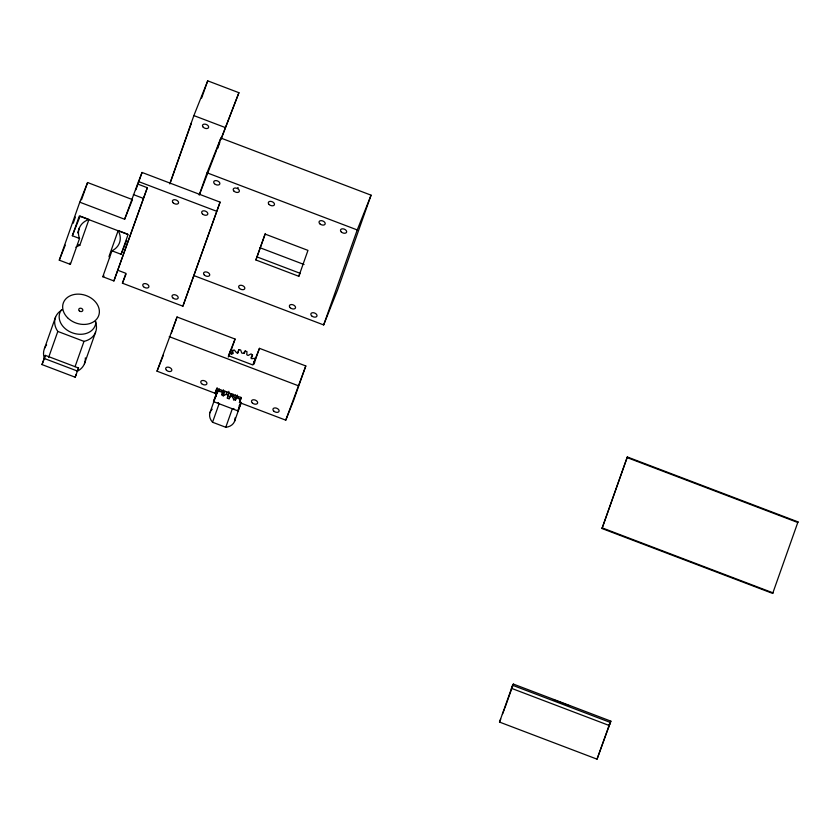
<?xml version="1.0" encoding="UTF-8"?>
<svg xmlns="http://www.w3.org/2000/svg" width="840" height="840" viewBox="0 0 840 840"><rect width="100%" height="100%" fill="white"/><g stroke="black" fill="none" stroke-linecap="round" stroke-linejoin="round"><path stroke-width="1.26" d="M231.945 393.907L229.1 398.78L227.335 398.108L228.847 391.325M251.234 358.691L252.536 354.984L251.066 353.892L248.094 355.457L246.771 354.721L246.971 351.656L245.207 350.983L243.233 353.378L241.752 353.042L240.639 349.923L238.791 349.766L238.056 352.716L236.597 352.8L234.308 350.018L232.607 350.385L231.294 354.081M233.425 394.244L232.554 396.711L233.667 399.83L235.505 399.998L236.25 397.036L237.709 396.963L239.999 399.735L240.87 397.268M79.538 238.487L72.335 235.746L80.157 216.101L88.956 219.45A21.399 16.674 19.5 0 0 79.538 238.487L70.382 264.39L59.283 260.169L79.779 202.188L87.591 182.542L132.458 199.605L124.635 219.251L79.779 202.188M73.206 223.251L75.38 217.077M81.49 199.815L87.591 182.542M72.335 235.746L79.317 216.006L128.079 234.549L121.107 254.289L111.951 250.814A21.399 16.674 19.5 0 0 118.167 230.559L127.733 234.192M77.648 232.838L79.359 227.976M75.883 247.212A21.399 16.674 19.5 0 1 79.8 245.353L88.956 219.45M44.447 348.548L55.566 317.09M42 364.581L45.381 355.394L78.54 368.004L75.159 377.202L42 364.581L45.381 355.394M48.605 357.494L57.813 331.433A21.399 16.674 19.5 0 1 62.171 309.876M118.167 230.559L109.011 256.463A21.399 16.674 19.5 0 1 109.683 257.807M118.104 270.365L125.906 273.336L122.42 283.195L182.889 306.201L220.08 202.136L142.054 172.463L137.571 183.992L147.326 187.709L113.894 280.949L102.795 276.728L111.951 250.814M124.635 219.251L137.571 183.992M135.944 189.735L142.054 172.463M75.054 366.681L83.989 341.387A21.399 16.674 19.5 0 0 95.33 321.668M84.441 363.762L95.561 332.304M113.894 280.949L147.326 187.709M169.89 183.456L193.872 115.595L207.711 80.84L238.917 92.705L220.962 139.524M169.859 183.928L191.405 123.081L191.047 123.984M201.6 98.112L207.711 80.84M199.196 195.017L207.039 172.809L220.878 138.054L371.07 195.174L337.491 290.168L323.663 324.933L194.219 275.709M199.458 194.659L216.374 150.633M216.835 149.457L220.878 138.054M217.675 148.439L219.849 142.275M221.162 138.569L238.917 92.705M217.203 387.86L215.061 393.256L157.028 371.185L177.051 316.995L235.084 339.066L228.984 356.339M171.392 333.039L177.051 316.995M182.889 306.201L220.08 202.136M255.896 259.97L265.052 234.066L307.965 250.383L298.809 276.297L255.896 259.97L265.387 233.51M215.061 393.256L216.804 388.322L241.185 397.604L239.442 402.538L285.768 420.157L293.591 400.502L305.802 365.957L259.466 348.338L252.851 364.969L228.47 355.698L235.084 339.066M228.26 357.053L230.874 349.65M239.001 405.941A13.041 10.164 19.5 0 0 241.059 402.959L237.899 410.886L213.518 401.615L217.445 390.516L223.535 392.826M209.937 412.724L216.678 393.677M227.073 391.829L226.202 394.296L223.241 395.861L221.76 394.769L223.262 392.102L222.243 391.072L218.631 391.608L219.503 389.141M221.76 394.769L223.503 389.834M235.064 417.9A13.041 10.164 19.5 0 1 225.782 427.276L212.552 422.247L219.093 403.736A13.041 10.164 19.5 0 1 218.117 402.528M237.489 353.462L238.791 349.766M223.241 395.861L224.984 390.925M227.335 398.108L229.078 393.173M244.335 353.451L245.207 350.983M229.1 398.78L230.843 393.844M233.667 399.83L235.41 394.894M225.782 427.276L232.323 408.765A13.041 10.164 19.5 0 0 233.877 408.524M235.505 399.998L237.258 395.062M253.512 363.856L255.255 358.921M253.806 364.381L259.466 348.338M237.899 410.886L240.954 402.255M234.518 421.459L241.059 402.959M285.768 420.157L305.802 365.957M323.663 324.933L357.242 229.94L371.07 195.174M610.88 721.161L597.041 759.161L499.506 722.075L512.642 685.293L610.176 722.389L608.475 727.209L610.88 721.161L513.345 684.065L511.423 688.905M504.819 708.183L513.345 684.065M602.007 528.518L627.323 456.971L798 521.881L772.685 593.428L602.007 528.518L627.323 456.971M597.041 759.161L610.176 722.389M59.283 260.169L65.258 245.144M121.107 254.289L126.62 240.429M78.54 368.004L77.343 371.028L44.184 358.418M75.159 377.202L76.367 374.178M122.42 283.195L126.032 274.134M157.028 371.185L163.464 355.005M213.518 401.615L218.033 390.285M239.442 402.538L241.28 397.908M298.809 276.297L300.017 273.273L257.103 256.946M512.642 685.293L511.445 688.317L608.969 725.403M502.415 714.221L504.346 709.391M499.506 722.075L500.714 719.05M798 521.881L797.759 522.49L627.081 457.58M772.685 593.428L772.926 592.83L602.249 527.909M252.536 354.984L251.045 357.651L252.063 358.68L255.675 358.144M231.073 396.375L232.554 396.711M193.872 115.595L225.089 127.47M207.039 172.809L357.242 229.94M138.442 181.524L216.468 211.197M133.361 194.576L143.115 198.282M259.949 247.727L304.059 264.505M77.49 244.472L79.8 245.353M169.239 336.651L297.98 385.613M230.853 395.608L233.289 396.543M235.725 397.467L239.39 398.864M57.813 331.433L83.989 341.387M553.413 699.689L569.562 705.831M226.202 394.296L227.535 395.031M229.803 352.622L231.934 354.029L233.184 353.524L232.607 350.385M217.634 390.222L218.631 391.608M254.069 361.463L254.646 362.659M238.277 187.856A3.234 2.026 21.7 0 1 237.689 187.709M85.334 357.861A21.399 16.674 19.5 0 1 76.923 371.448M44.678 359.184A21.399 16.674 19.5 0 1 46.61 344.935M95.897 321.72A18.785 14.637 19.5 0 1 72.744 332.976A18.785 14.637 19.5 0 1 61.52 309.729M216.111 396.606A13.041 10.164 19.5 0 1 217.182 392.637M212.552 422.247A13.041 10.164 19.5 0 1 212.195 409.195M104.097 276.024A21.399 16.674 19.5 0 1 102.795 276.728M70.382 264.39A21.399 16.674 19.5 0 1 69.92 263.067M214.484 183.719A3.234 2.026 21.7 0 0 219.734 184.128A3.234 2.026 21.7 0 0 216.122 180.6A3.234 2.026 21.7 0 0 214.484 183.719M233.993 191.132A3.234 2.026 21.7 0 0 239.243 191.552A3.234 2.026 21.7 0 0 235.631 188.013A3.234 2.026 21.7 0 0 233.993 191.132M341.281 231.934A3.234 2.026 21.7 0 0 346.521 232.355A3.234 2.026 21.7 0 0 342.919 228.816A3.234 2.026 21.7 0 0 341.281 231.934M204.341 275.026A3.234 2.026 21.7 0 0 209.591 275.447A3.234 2.026 21.7 0 0 205.978 271.908A3.234 2.026 21.7 0 0 204.341 275.026M311.63 315.83A3.234 2.026 21.7 0 0 316.869 316.25A3.234 2.026 21.7 0 0 313.268 312.711A3.234 2.026 21.7 0 0 311.63 315.83M239.516 288.445A3.234 2.026 21.7 0 0 244.724 288.74A3.234 2.026 21.7 0 0 240.996 285.254A3.234 2.026 21.7 0 0 239.516 288.445M290.231 307.734A3.234 2.026 21.7 0 0 295.439 308.028A3.234 2.026 21.7 0 0 291.711 304.542A3.234 2.026 21.7 0 0 290.231 307.734M269.168 204.55A3.234 2.026 21.7 0 0 274.375 204.845A3.234 2.026 21.7 0 0 270.648 201.359A3.234 2.026 21.7 0 0 269.168 204.55M319.893 223.839A3.234 2.026 21.7 0 0 325.091 224.133A3.234 2.026 21.7 0 0 321.363 220.647A3.234 2.026 21.7 0 0 319.893 223.839M79.296 310.832A2.09 1.628 19.5 0 0 82.751 310.632A2.09 1.628 19.5 0 0 80.346 308.207A2.09 1.628 19.5 0 0 79.296 310.832M67.546 317.719A18.785 14.637 19.5 0 0 98.574 315.945A18.785 14.637 19.5 0 0 76.923 294.157A18.785 14.637 19.5 0 0 67.546 317.719M273.767 411.086A3.234 2.026 21.7 0 0 278.995 411.432A3.234 2.026 21.7 0 0 275.32 407.925A3.234 2.026 21.7 0 0 273.767 411.086M252.315 402.927A3.234 2.026 21.7 0 0 257.534 403.274A3.234 2.026 21.7 0 0 253.859 399.767A3.234 2.026 21.7 0 0 252.315 402.927M201.6 383.639A3.234 2.026 21.7 0 0 206.819 383.985A3.234 2.026 21.7 0 0 203.144 380.478A3.234 2.026 21.7 0 0 201.6 383.639M166.488 370.282A3.234 2.026 21.7 0 0 171.707 370.629A3.234 2.026 21.7 0 0 168.032 367.122A3.234 2.026 21.7 0 0 166.488 370.282M143.546 286.713A3.234 2.026 21.7 0 0 148.796 287.123A3.234 2.026 21.7 0 0 145.184 283.594A3.234 2.026 21.7 0 0 143.546 286.713M173.197 202.818A3.234 2.026 21.7 0 0 178.447 203.238A3.234 2.026 21.7 0 0 174.835 199.7A3.234 2.026 21.7 0 0 173.197 202.818M172.809 297.843A3.234 2.026 21.7 0 0 178.048 298.252A3.234 2.026 21.7 0 0 174.447 294.714A3.234 2.026 21.7 0 0 172.809 297.843M202.461 213.948A3.234 2.026 21.7 0 0 207.701 214.358A3.234 2.026 21.7 0 0 204.099 210.829A3.234 2.026 21.7 0 0 202.461 213.948M203.27 127.249A3.234 2.026 21.7 0 0 208.52 127.659A3.234 2.026 21.7 0 0 204.908 124.131A3.234 2.026 21.7 0 0 203.27 127.249"/></g></svg>
